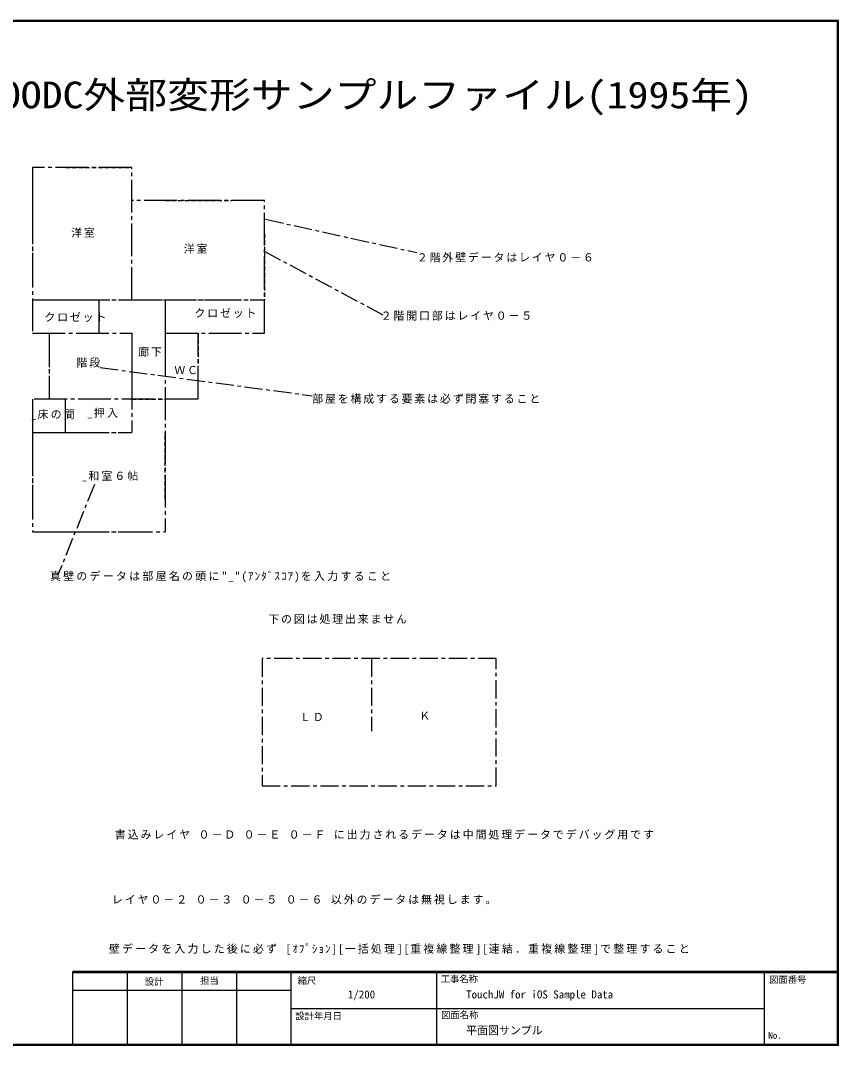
# Model space of a CAD drawing. Units: millimetres, scale not verified, with parts at other scales. Extents: x -19981 to 20270, y -14052 to 14100.
# Drawn here: x -2198 to 20270, y -14052 to 14100 of the extents above; entities that cross this region are included whole.
import ezdxf
from ezdxf.enums import TextEntityAlignment as Align

# ---------------------------------------------------------------- set-up
doc = ezdxf.new("R2010")
doc.units = ezdxf.units.MM
doc.header["$LTSCALE"] = 100
for name, pattern in [('CHAIN1', [8, 5, -1, 1, -1]), ('CHAIN2', [12, 9, -1, 1, -1]), ('DASHED1', [1.8, 1.2, -0.6])]:
    doc.linetypes.add(name, pattern=pattern)
for name, color, linetype in [('0-1_土台', 7, 'CHAIN1'), ('0-5', 7, 'CHAIN2'), ('0-6', 3, 'DASHED1'), ('F-0', 2, 'Continuous')]:
    doc.layers.add(name, color=color, linetype=linetype)
doc.styles.add('ＭＳ ゴシック', font='')
doc.styles.get('ＭＳ ゴシック').set_extended_font_data('MS Gothic')

msp = doc.modelspace()

# ---------------------------------------------------------------- linework, layer by layer
at = {"layer": '0-1_土台'}
for p, q in [((4533.6, 8639.4), (8688.3, 7724.6)), ((4495.5, 7762.7), (7773.5, 6009.3)), ((-8.5, 4567.3), (5813.7, 3793.9)), ((-168.1, 1355.1), (-1169.9, -1129.3)), ((10869.4, -3426.9), (4438, -3426.9)), ((7439.3, -3426.9), (7439.3, -5417.6))]:
    msp.add_line(p, q, dxfattribs=at)
msp.add_lwpolyline([(4438, -3426.9), (4438, -6918.3), (10869.4, -6918.3), (10869.4, -3426.9)], dxfattribs=at)
at = {"layer": '0-5'}
for p, q in [((862, 10066.2), (-1868, 10066.2)), ((862, 6426.2), (862, 10066.2)), ((-1868, 6426.2), (4502, 6426.2)), ((-48, 6426.2), (-48, 5516.2)), ((1772, 6426.2), (1772, 56.2)), ((-1413, 5516.2), (-1413, 3696.2)), ((862, 5516.2), (862, 2786.2)), ((1772, 5516.2), (4502, 5516.2)), ((2682, 3696.2), (2682, 5516.2)), ((2682, 3696.2), (-1868, 3696.2)), ((-958, 2786.2), (-958, 3696.2)), ((-1868, 2786.2), (862, 2786.2))]:
    msp.add_line(p, q, dxfattribs=at)
for points in [[(-1868, 10066.2), (-1868, 5516.2), (862, 5516.2)], [(4502, 5516.2), (4502, 9156.2), (862, 9156.2)], [(-1868, 3696.2), (-1868, 56.2), (1772, 56.2)]]:
    msp.add_lwpolyline(points, dxfattribs=at)
at = {"layer": '0-6'}
for p, q in [((-958, 10066.2), (862, 10066.2)), ((-1868, 9156.2), (-1868, 7336.2)), ((1772, 9156.2), (3592, 9156.2)), ((4502, 8246.2), (4502, 6426.2)), ((862, 5516.2), (862, 3696.2)), ((1772, 5516.2), (1772, 4606.2)), ((2682, 5516.2), (2682, 4606.2)), ((-1413, 5061.2), (-1413, 4151.2)), ((862, 3696.2), (1772, 3696.2)), ((-1868, 2786.2), (-958, 2786.2)), ((-1868, 2786.2), (-1868, 966.2)), ((-958, 2786.2), (862, 2786.2)), ((1772, 966.2), (1772, 2786.2)), ((-958, 56.2), (862, 56.2))]:
    msp.add_line(p, q, dxfattribs=at)
msp.add_lwpolyline([(-1868, 6426.2), (-48, 6426.2), (862, 6426.2), (1772, 6426.2), (4502, 6426.2)], dxfattribs=at)
at = {"layer": 'F-0'}
for p, q in [((20269.8, 14100.4), (-19980.8, 14100.4)), ((20269.8, -14052.2), (20269.8, 14100.4)), ((20239.8, 14070.4), (-19950.8, 14070.4)), ((20239.8, -14022.2), (20239.8, 14070.4)), ((-760.2, -14022.2), (-760.2, -12022.2)), ((20254.8, -12022.2), (-760.2, -12022.2)), ((20254.8, -12037.2), (-760.2, -12037.2)), ((20254.8, -12052.2), (-760.2, -12052.2)), ((739.8, -14022.2), (739.8, -12037.2)), ((2239.8, -14022.2), (2239.8, -12037.2)), ((3739.8, -14022.2), (3739.8, -12037.2)), ((5239.8, -14022.2), (5239.8, -12037.2)), ((9239.8, -14022.2), (9239.8, -12037.2)), ((18239.8, -14022.2), (18239.8, -12037.2)), ((5239.8, -12544.7), (-760.2, -12544.7)), ((5239.8, -13037.2), (18239.8, -13037.2)), ((20254.8, -14037.2), (-19965.8, -14037.2))]:
    msp.add_line(p, q, dxfattribs=at)
for points in [[(20269.8, -14052.2), (-19980.8, -14052.2), (-19980.8, 14100.4)], [(20254.8, -14037.2), (20254.8, 14085.4), (-19965.8, 14085.4)], [(20239.8, -14022.2), (-19950.8, -14022.2), (-19950.8, 14070.4)]]:
    msp.add_lwpolyline(points, dxfattribs=at)

# ---------------------------------------------------------------- texts
at = {"layer": '0-1_土台', "color": 6, "style": 'ＭＳ ゴシック', "width": 1.15}
msp.add_text('WOODC外部変形サンプルファイル(1995年)', height=733.1, dxfattribs=at).set_placement((-3337.4, 11469.7), align=Align.BOTTOM_LEFT)
at = {"layer": '0-1_土台', "style": 'ＭＳ ゴシック'}
msp.add_text('Ｋ', height=219.9, dxfattribs=at).set_placement((8756.2, -5172.6), align=Align.BOTTOM_LEFT)
at = {"layer": '0-1_土台', "char_height": 219.9, "attachment_point": 7, "style": 'ＭＳ ゴシック'}
for s, insert in [('\\T1.17;２階外壁データはレイヤ０－６', (8688.3, 7457.8)), ('\\T1.17;２階開口部はレイヤ０－５', (7697.3, 5856.8)), ('\\T1.17;部屋を構成する要素は必ず閉塞すること', (5813.7, 3574.5)), ('\\T1.21;真壁のデータは部屋名の頭に"_"(ｱﾝﾀﾞｽｺｱ)を入力すること', (-1390.2, -1329.7)), ('\\T1.17;下の図は処理出来ません', (4608.5, -2476.2)), ('\\T1.17;ＬＤ', (5479.2, -5142)), ('\\T1.18;書込みレイヤ\\~０－Ｄ\\~０－Ｅ\\~０－Ｆ\\~に出力されるデータは中間処理データでデバッグ用です', (392.3, -8395.1)), ('\\T1.18;レイヤ０－２\\~０－３\\~０－５\\~０－６\\~以外のデータは無視します。', (311.2, -10178.9)), ('\\T1.2;壁データを入力した後に必ず\\~[ｵﾌﾟｼｮﾝ][一括処理][重複線整理][連結．重複線整理]で整理すること', (230.1, -11557.3))]:
    msp.add_mtext(s, dxfattribs=dict(at, insert=insert))
at = {"layer": '0-5', "char_height": 219.9, "attachment_point": 7, "style": 'ＭＳ ゴシック'}
for s, insert in [('\\T1.17;洋室', (-805.6, 8136.4)), ('\\T1.17;洋室', (2285.1, 7694.8)), ('\\T1.17;クロゼット', (2579.5, 5928.7)), ('\\T1.17;クロゼット', (-1541.5, 5818.3)), ('\\T1.17;廊下', (1034.1, 4861.6)), ('\\T1.17;階段', (-658.5, 4567.3)), ('\\T1.17;ＷＣ', (2027.6, 4383.3)), ('\\T1.2;_床の間', (-1909.5, 3132.3)), ('\\T1.21;_押入', (-364.1, 3169.1)), ('\\T1.19;_和室６帖', (-511.3, 1439.7))]:
    msp.add_mtext(s, dxfattribs=dict(at, insert=insert))
at = {"layer": 'F-0', "color": 4, "style": 'ＭＳ ゴシック'}
for s, p in [('工事名称', (9342.2, -12371)), ('設計', (1215.2, -12446.6)), ('担当', (2735.4, -12416.2)), ('縮尺', (5411, -12416.2)), ('図面番号', (18361.8, -12392.2)), ('設計年月日', (5350.2, -13389.1)), ('図面名称', (9352.9, -13359)), ('No.', (18340.5, -13922))]:
    msp.add_text(s, height=183.3, dxfattribs=at).set_placement(p, align=Align.BOTTOM_LEFT)
at = {"layer": 'F-0', "color": 7, "style": 'ＭＳ ゴシック'}
for s, p in [('1/200', (6794.4, -12826.6)), ('TouchJW for iOS Sample Data', (10042.5, -12826.6)), ('平面図サンプル', (10042.5, -13811.6))]:
    msp.add_text(s, height=219.9, dxfattribs=at).set_placement(p, align=Align.BOTTOM_LEFT)

doc.saveas('drawing.dxf')
